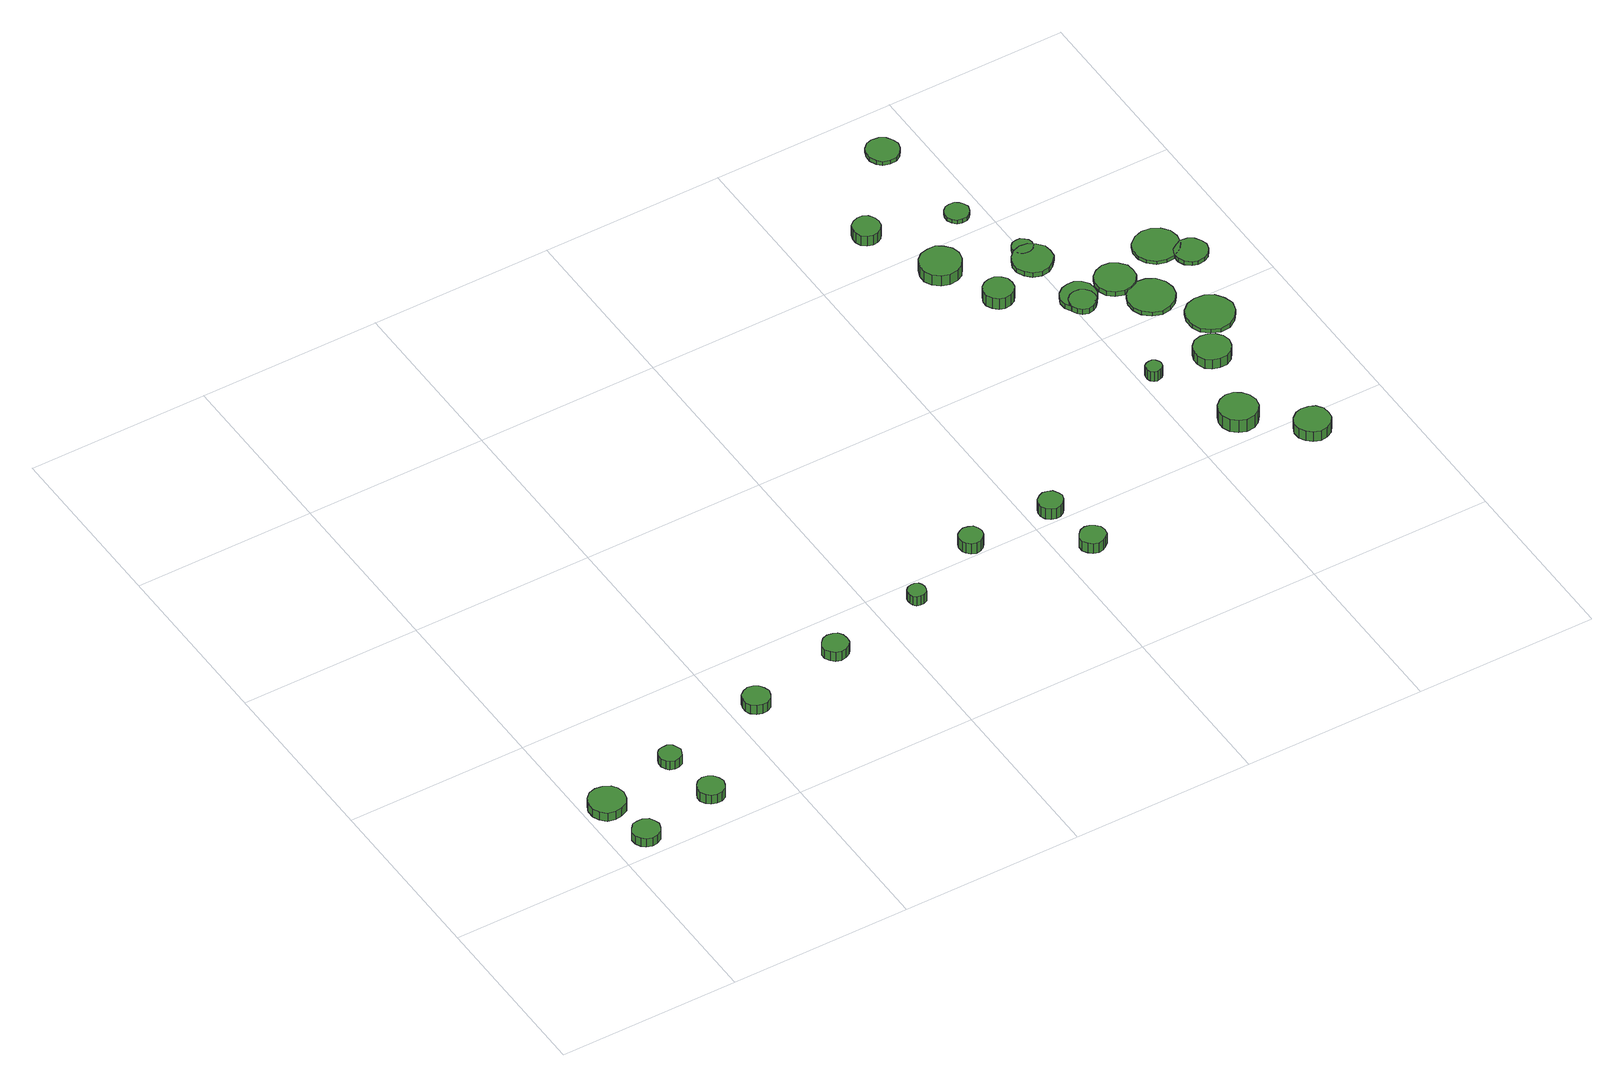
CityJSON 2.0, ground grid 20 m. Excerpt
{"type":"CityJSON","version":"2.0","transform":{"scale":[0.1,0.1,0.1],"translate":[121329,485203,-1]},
"CityObjects":{
"tree1":{"type":"SolitaryVegetationObject","attributes":{"function":"something"},"geometry":[{"type":"MultiSurface","lod":"1","boundaries":[[[0,1,2,3,4,5,6,7,8,9,10,11,12,13,14]],[[15,16,17,18,19,20,21,22,23,24,25,26,27,28,29]],[[0,29,28,1]],[[1,28,27,2]],[[2,27,26,3]],[[3,26,25,4]],[[4,25,24,5]],[[5,24,23,6]],[[6,23,22,7]],[[7,22,21,8]],[[8,21,20,9]],[[9,20,19,10]],[[10,19,18,11]],[[11,18,17,12]],[[12,17,16,13]],[[13,16,15,14]],[[14,15,29,0]]]}]},
"tree2":{"type":"SolitaryVegetationObject","attributes":{"function":"something"},"geometry":[{"type":"MultiSurface","lod":"1","boundaries":[[[30,31,32,33,34,35,36,37,38,39,40,41,42,43,44]],[[45,46,47,48,49,50,51,52,53,54,55,56,57,58,59]],[[30,59,58,31]],[[31,58,57,32]],[[32,57,56,33]],[[33,56,55,34]],[[34,55,54,35]],[[35,54,53,36]],[[36,53,52,37]],[[37,52,51,38]],[[38,51,50,39]],[[39,50,49,40]],[[40,49,48,41]],[[41,48,47,42]],[[42,47,46,43]],[[43,46,45,44]],[[44,45,59,30]]]}]},
"tree3":{"type":"SolitaryVegetationObject","attributes":{"function":"something"}},
"tree4":{"type":"SolitaryVegetationObject","attributes":{"function":"something"},"geometry":[{"type":"MultiSurface","lod":"1","boundaries":[[[60,61,62,63,64,65,66,67,68,69,70,71,72,73,74]],[[75,76,77,78,79,80,81,82,83,84,85,86,87,88,89]],[[60,89,88,61]],[[61,88,87,62]],[[62,87,86,63]],[[63,86,85,64]],[[64,85,84,65]],[[65,84,83,66]],[[66,83,82,67]],[[67,82,81,68]],[[68,81,80,69]],[[69,80,79,70]],[[70,79,78,71]],[[71,78,77,72]],[[72,77,76,73]],[[73,76,75,74]],[[74,75,89,60]]]}]},
"tree5":{"type":"SolitaryVegetationObject","attributes":{"function":"something"},"geometry":[{"type":"MultiSurface","lod":"1","boundaries":[[[90,91,92,93,94,95,96,97,98,99,100,101,102,103,104]],[[105,106,107,108,109,110,111,112,113,114,115,116,117,118,119]],[[90,119,118,91]],[[91,118,117,92]],[[92,117,116,93]],[[93,116,115,94]],[[94,115,114,95]],[[95,114,113,96]],[[96,113,112,97]],[[97,112,111,98]],[[98,111,110,99]],[[99,110,109,100]],[[100,109,108,101]],[[101,108,107,102]],[[102,107,106,103]],[[103,106,105,104]],[[104,105,119,90]]]}]},
"tree6":{"type":"SolitaryVegetationObject","attributes":{"function":"something"}},
"tree7":{"type":"SolitaryVegetationObject","attributes":{"function":"something"},"geometry":[{"type":"MultiSurface","lod":"1","boundaries":[[[120,121,122,123,124,125,126,127,128,129,130,131,132,133,134]],[[135,136,137,138,139,140,141,142,143,144,145,146,147,148,149]],[[120,149,148,121]],[[121,148,147,122]],[[122,147,146,123]],[[123,146,145,124]],[[124,145,144,125]],[[125,144,143,126]],[[126,143,142,127]],[[127,142,141,128]],[[128,141,140,129]],[[129,140,139,130]],[[130,139,138,131]],[[131,138,137,132]],[[132,137,136,133]],[[133,136,135,134]],[[134,135,149,120]]]}]},
"tree8":{"type":"SolitaryVegetationObject","attributes":{"function":"something"},"geometry":[{"type":"MultiSurface","lod":"1","boundaries":[[[150,151,152,153,154,155,156,157,158,159,160,161,162,163,164]],[[165,166,167,168,169,170,171,172,173,174,175,176,177,178,179]],[[150,179,178,151]],[[151,178,177,152]],[[152,177,176,153]],[[153,176,175,154]],[[154,175,174,155]],[[155,174,173,156]],[[156,173,172,157]],[[157,172,171,158]],[[158,171,170,159]],[[159,170,169,160]],[[160,169,168,161]],[[161,168,167,162]],[[162,167,166,163]],[[163,166,165,164]],[[164,165,179,150]]]}]},
"tree9":{"type":"SolitaryVegetationObject","attributes":{"function":"something"},"geometry":[{"type":"MultiSurface","lod":"1","boundaries":[[[180,181,182,183,184,185,186,187,188,189,190,191,192,193,194]],[[195,196,197,198,199,200,201,202,203,204,205,206,207,208,209]],[[180,209,208,181]],[[181,208,207,182]],[[182,207,206,183]],[[183,206,205,184]],[[184,205,204,185]],[[185,204,203,186]],[[186,203,202,187]],[[187,202,201,188]],[[188,201,200,189]],[[189,200,199,190]],[[190,199,198,191]],[[191,198,197,192]],[[192,197,196,193]],[[193,196,195,194]],[[194,195,209,180]]]}]},
"tree10":{"type":"SolitaryVegetationObject","attributes":{"function":"something"},"geometry":[{"type":"MultiSurface","lod":"1","boundaries":[[[210,211,212,213,214,215,216,217,218,219,220,221,222,223,224]],[[225,226,227,228,229,230,231,232,233,234,235,236,237,238,239]],[[210,239,238,211]],[[211,238,237,212]],[[212,237,236,213]],[[213,236,235,214]],[[214,235,234,215]],[[215,234,233,216]],[[216,233,232,217]],[[217,232,231,218]],[[218,231,230,219]],[[219,230,229,220]],[[220,229,228,221]],[[221,228,227,222]],[[222,227,226,223]],[[223,226,225,224]],[[224,225,239,210]]]}]},
"tree11":{"type":"SolitaryVegetationObject","attributes":{"function":"something"},"geometry":[{"type":"MultiSurface","lod":"1","boundaries":[[[240,241,242,243,244,245,246,247,248,249,250,251,252,253,254]],[[255,256,257,258,259,260,261,262,263,264,265,266,267,268,269]],[[240,269,268,241]],[[241,268,267,242]],[[242,267,266,243]],[[243,266,265,244]],[[244,265,264,245]],[[245,264,263,246]],[[246,263,262,247]],[[247,262,261,248]],[[248,261,260,249]],[[249,260,259,250]],[[250,259,258,251]],[[251,258,257,252]],[[252,257,256,253]],[[253,256,255,254]],[[254,255,269,240]]]}]},
"tree12":{"type":"SolitaryVegetationObject","attributes":{"function":"something"},"geometry":[{"type":"MultiSurface","lod":"1","boundaries":[[[270,271,272,273,274,275,276,277,278,279,280,281,282,283,284]],[[285,286,287,288,289,290,291,292,293,294,295,296,297,298,299]],[[270,299,298,271]],[[271,298,297,272]],[[272,297,296,273]],[[273,296,295,274]],[[274,295,294,275]],[[275,294,293,276]],[[276,293,292,277]],[[277,292,291,278]],[[278,291,290,279]],[[279,290,289,280]],[[280,289,288,281]],[[281,288,287,282]],[[282,287,286,283]],[[283,286,285,284]],[[284,285,299,270]]]}]},
"tree13":{"type":"SolitaryVegetationObject","attributes":{"function":"something"},"geometry":[{"type":"MultiSurface","lod":"1","boundaries":[[[300,301,302,303,304,305,306,307,308,309,310,311,312,313,314]],[[315,316,317,318,319,320,321,322,323,324,325,326,327,328,329]],[[300,329,328,301]],[[301,328,327,302]],[[302,327,326,303]],[[303,326,325,304]],[[304,325,324,305]],[[305,324,323,306]],[[306,323,322,307]],[[307,322,321,308]],[[308,321,320,309]],[[309,320,319,310]],[[310,319,318,311]],[[311,318,317,312]],[[312,317,316,313]],[[313,316,315,314]],[[314,315,329,300]]]}]},
"tree14":{"type":"SolitaryVegetationObject","attributes":{"function":"something"},"geometry":[{"type":"MultiSurface","lod":"1","boundaries":[[[330,331,332,333,334,335,336,337,338,339,340,341,342,343,344]],[[345,346,347,348,349,350,351,352,353,354,355,356,357,358,359]],[[330,359,358,331]],[[331,358,357,332]],[[332,357,356,333]],[[333,356,355,334]],[[334,355,354,335]],[[335,354,353,336]],[[336,353,352,337]],[[337,352,351,338]],[[338,351,350,339]],[[339,350,349,340]],[[340,349,348,341]],[[341,348,347,342]],[[342,347,346,343]],[[343,346,345,344]],[[344,345,359,330]]]}]},
"tree15":{"type":"SolitaryVegetationObject","attributes":{"function":"something"}},
"tree16":{"type":"SolitaryVegetationObject","attributes":{"function":"something"},"geometry":[{"type":"MultiSurface","lod":"1","boundaries":[[[360,361,362,363,364,365,366,367,368,369,370,371,372,373,374]],[[375,376,377,378,379,380,381,382,383,384,385,386,387,388,389]],[[360,389,388,361]],[[361,388,387,362]],[[362,387,386,363]],[[363,386,385,364]],[[364,385,384,365]],[[365,384,383,366]],[[366,383,382,367]],[[367,382,381,368]],[[368,381,380,369]],[[369,380,379,370]],[[370,379,378,371]],[[371,378,377,372]],[[372,377,376,373]],[[373,376,375,374]],[[374,375,389,360]]]}]},
"tree17":{"type":"SolitaryVegetationObject","attributes":{"function":"something"}},
"tree18":{"type":"SolitaryVegetationObject","attributes":{"function":"something"},"geometry":[{"type":"MultiSurface","lod":"1","boundaries":[[[390,391,392,393,394,395,396,397,398,399,400,401,402,403,404]],[[405,406,407,408,409,410,411,412,413,414,415,416,417,418,419]],[[390,419,418,391]],[[391,418,417,392]],[[392,417,416,393]],[[393,416,415,394]],[[394,415,414,395]],[[395,414,413,396]],[[396,413,412,397]],[[397,412,411,398]],[[398,411,410,399]],[[399,410,409,400]],[[400,409,408,401]],[[401,408,407,402]],[[402,407,406,403]],[[403,406,405,404]],[[404,405,419,390]]]}]},
"tree19":{"type":"SolitaryVegetationObject","attributes":{"function":"something"}},
"tree20":{"type":"SolitaryVegetationObject","attributes":{"function":"something"},"geometry":[{"type":"MultiSurface","lod":"1","boundaries":[[[420,421,422,423,424,425,426,427,428,429,430,431,432,433,434]],[[435,436,437,438,439,440,441,442,443,444,445,446,447,448,449]],[[420,449,448,421]],[[421,448,447,422]],[[422,447,446,423]],[[423,446,445,424]],[[424,445,444,425]],[[425,444,443,426]],[[426,443,442,427]],[[427,442,441,428]],[[428,441,440,429]],[[429,440,439,430]],[[430,439,438,431]],[[431,438,437,432]],[[432,437,436,433]],[[433,436,435,434]],[[434,435,449,420]]]}]},
"tree21":{"type":"SolitaryVegetationObject","attributes":{"function":"something"}},
"tree22":{"type":"SolitaryVegetationObject","attributes":{"function":"something"}},
"tree23":{"type":"SolitaryVegetationObject","attributes":{"function":"something"},"geometry":[{"type":"MultiSurface","lod":"1","boundaries":[[[450,451,452,453,454,455,456,457,458,459,460,461,462,463,464]],[[465,466,467,468,469,470,471,472,473,474,475,476,477,478,479]],[[450,479,478,451]],[[451,478,477,452]],[[452,477,476,453]],[[453,476,475,454]],[[454,475,474,455]],[[455,474,473,456]],[[456,473,472,457]],[[457,472,471,458]],[[458,471,470,459]],[[459,470,469,460]],[[460,469,468,461]],[[461,468,467,462]],[[462,467,466,463]],[[463,466,465,464]],[[464,465,479,450]]]}]},
"tree24":{"type":"SolitaryVegetationObject","attributes":{"function":"something"},"geometry":[{"type":"MultiSurface","lod":"1","boundaries":[[[480,481,482,483,484,485,486,487,488,489,490,491,492,493,494]],[[495,465,496,497,498,499,500,501,502,503,504,505,506,507,508]],[[480,508,507,481]],[[481,507,506,482]],[[482,506,505,483]],[[483,505,504,484]],[[484,504,503,485]],[[485,503,502,486]],[[486,502,501,487]],[[487,501,500,488]],[[488,500,499,489]],[[489,499,498,490]],[[490,498,497,491]],[[491,497,496,492]],[[492,496,465,493]],[[493,465,495,494]],[[494,495,508,480]]]}]},
"tree25":{"type":"SolitaryVegetationObject","attributes":{"function":"something"}},
"tree26":{"type":"SolitaryVegetationObject","attributes":{"function":"something"},"geometry":[{"type":"MultiSurface","lod":"1","boundaries":[[[509,510,511,512,513,514,515,516,517,518,519,520,521,522,523]],[[524,525,526,527,528,529,530,531,532,533,534,535,536,537,538]],[[509,538,537,510]],[[510,537,536,511]],[[511,536,535,512]],[[512,535,534,513]],[[513,534,533,514]],[[514,533,532,515]],[[515,532,531,516]],[[516,531,530,517]],[[517,530,529,518]],[[518,529,528,519]],[[519,528,527,520]],[[520,527,526,521]],[[521,526,525,522]],[[522,525,524,523]],[[523,524,538,509]]]}]},
"tree27":{"type":"SolitaryVegetationObject","attributes":{"function":"something"},"geometry":[{"type":"MultiSurface","lod":"1","boundaries":[[[539,540,541,542,543,544,545,546,547,548,549,550,551,552,553]],[[554,555,556,557,558,559,560,561,562,563,564,565,566,567,568]],[[539,568,567,540]],[[540,567,566,541]],[[541,566,565,542]],[[542,565,564,543]],[[543,564,563,544]],[[544,563,562,545]],[[545,562,561,546]],[[546,561,560,547]],[[547,560,559,548]],[[548,559,558,549]],[[549,558,557,550]],[[550,557,556,551]],[[551,556,555,552]],[[552,555,554,553]],[[553,554,568,539]]]}]},
"tree28":{"type":"SolitaryVegetationObject","attributes":{"function":"something"},"geometry":[{"type":"MultiSurface","lod":"1","boundaries":[[[569,570,571,572,573,574,575,576,577,578,579,580,581,582,583]],[[584,585,586,587,588,589,590,591,592,593,594,595,596,597,598]],[[569,598,597,570]],[[570,597,596,571]],[[571,596,595,572]],[[572,595,594,573]],[[573,594,593,574]],[[574,593,592,575]],[[575,592,591,576]],[[576,591,590,577]],[[577,590,589,578]],[[578,589,588,579]],[[579,588,587,580]],[[580,587,586,581]],[[581,586,585,582]],[[582,585,584,583]],[[583,584,598,569]]]}]},
"tree29":{"type":"SolitaryVegetationObject","attributes":{"function":"something"},"geometry":[{"type":"MultiSurface","lod":"1","boundaries":[[[599,600,601,602,603,604,605,606,607,608,609,610,611,612,613]],[[614,615,616,617,618,619,620,621,622,623,624,625,626,627,628]],[[599,628,627,600]],[[600,627,626,601]],[[601,626,625,602]],[[602,625,624,603]],[[603,624,623,604]],[[604,623,622,605]],[[605,622,621,606]],[[606,621,620,607]],[[607,620,619,608]],[[608,619,618,609]],[[609,618,617,610]],[[610,617,616,611]],[[611,616,615,612]],[[612,615,614,613]],[[613,614,628,599]]]}]},
"tree30":{"type":"SolitaryVegetationObject","attributes":{"function":"something"},"geometry":[{"type":"MultiSurface","lod":"1","boundaries":[[[629,630,631,632,633,634,635,636,637,638,639,640,641,642,643]],[[644,645,646,647,648,649,650,651,652,653,654,655,656,657,658]],[[629,658,657,630]],[[630,657,656,631]],[[631,656,655,632]],[[632,655,654,633]],[[633,654,653,634]],[[634,653,652,635]],[[635,652,651,636]],[[636,651,650,637]],[[637,650,649,638]],[[638,649,648,639]],[[639,648,647,640]],[[640,647,646,641]],[[641,646,645,642]],[[642,645,644,643]],[[643,644,658,629]]]}]},
"tree31":{"type":"SolitaryVegetationObject","attributes":{"function":"something"},"geometry":[{"type":"MultiSurface","lod":"1","boundaries":[[[659,660,661,662,663,664,665,666,667,668,669,670,671,672,673]],[[674,675,676,677,678,679,680,681,682,683,684,685,686,687,688]],[[659,688,687,660]],[[660,687,686,661]],[[661,686,685,662]],[[662,685,684,663]],[[663,684,683,664]],[[664,683,682,665]],[[665,682,681,666]],[[666,681,680,667]],[[667,680,679,668]],[[668,679,678,669]],[[669,678,677,670]],[[670,677,676,671]],[[671,676,675,672]],[[672,675,674,673]],[[673,674,688,659]]]}]},
"tree32":{"type":"SolitaryVegetationObject","attributes":{"function":"something"},"geometry":[{"type":"MultiSurface","lod":"1","boundaries":[[[689,690,691,692,693,694,695,696,697,698,699,700,701,702,703]],[[704,705,706,707,708,709,710,711,712,713,714,715,716,717,718]],[[689,718,717,690]],[[690,717,716,691]],[[691,716,715,692]],[[692,715,714,693]],[[693,714,713,694]],[[694,713,712,695]],[[695,712,711,696]],[[696,711,710,697]],[[697,710,709,698]],[[698,709,708,699]],[[699,708,707,700]],[[700,707,706,701]],[[701,706,705,702]],[[702,705,704,703]],[[703,704,718,689]]]}]},
"tree33":{"type":"SolitaryVegetationObject","attributes":{"function":"something"},"geometry":[{"type":"MultiSurface","lod":"1","boundaries":[[[719,720,721,722,723,724,725,726,727,728,729,730,731,732,733]],[[734,735,736,737,738,739,740,741,742,743,744,745,746,747,748]],[[719,748,747,720]],[[720,747,746,721]],[[721,746,745,722]],[[722,745,744,723]],[[723,744,743,724]],[[724,743,742,725]],[[725,742,741,726]],[[726,741,740,727]],[[727,740,739,728]],[[728,739,738,729]],[[729,738,737,730]],[[730,737,736,731]],[[731,736,735,732]],[[732,735,734,733]],[[733,734,748,719]]]}]},
"tree34":{"type":"SolitaryVegetationObject","attributes":{"function":"something"},"geometry":[{"type":"MultiSurface","lod":"1","boundaries":[[[749,750,751,752,753,754,755,756,757,758,759,760,761,762,763]],[[764,765,766,767,768,769,770,771,772,773,774,775,776,777,778]],[[749,778,777,750]],[[750,777,776,751]],[[751,776,775,752]],[[752,775,774,753]],[[753,774,773,754]],[[754,773,772,755]],[[755,772,771,756]],[[756,771,770,757]],[[757,770,769,758]],[[758,769,768,759]],[[759,768,767,760]],[[760,767,766,761]],[[761,766,765,762]],[[762,765,764,763]],[[763,764,778,749]]]}]},
"tree35":{"type":"SolitaryVegetationObject","attributes":{"function":"something"}},
"tree36":{"type":"SolitaryVegetationObject","attributes":{"function":"something"},"geometry":[{"type":"MultiSurface","lod":"1","boundaries":[[[779,780,781,782,783,784,785,786,787,788,789,790,791,792,793]],[[794,795,796,797,798,799,800,801,802,803,804,805,806,807,808]],[[779,808,807,780]],[[780,807,806,781]],[[781,806,805,782]],[[782,805,804,783]],[[783,804,803,784]],[[784,803,802,785]],[[785,802,801,786]],[[786,801,800,787]],[[787,800,799,788]],[[788,799,798,789]],[[789,798,797,790]],[[790,797,796,791]],[[791,796,795,792]],[[792,795,794,793]],[[793,794,808,779]]]}]},
"tree37":{"type":"SolitaryVegetationObject","attributes":{"function":"something"},"geometry":[{"type":"MultiSurface","lod":"1","boundaries":[[[809,810,811,812,813,814,815,816,817,818,819,820,821,822,823]],[[824,825,826,827,828,829,830,831,832,833,834,835,836,837,838]],[[809,838,837,810]],[[810,837,836,811]],[[811,836,835,812]],[[812,835,834,813]],[[813,834,833,814]],[[814,833,832,815]],[[815,832,831,816]],[[816,831,830,817]],[[817,830,829,818]],[[818,829,828,819]],[[819,828,827,820]],[[820,827,826,821]],[[821,826,825,822]],[[822,825,824,823]],[[823,824,838,809]]]}]}
},
"vertices":[
[50,23,15],[48,29,15],[45,34,15],[39,37,15],[33,37,15],[27,36,15],[23,31,15],[20,26,15],[20,20,15],[23,14,15],[27,10,15],[33,8,15],[39,9,15],[45,12,15],[48,17,15],[48,17,4],[45,12,4],[39,9,4],[33,8,4],[27,10,4],[23,14,4],[20,20,4],[20,26,4],[23,31,4],[27,36,4],[33,37,4],[39,37,4],[45,34,4],[48,29,4],[50,23,4],
[44,80,15],[42,88,15],[38,94,15],[30,98,15],[22,99,15],[14,97,15],[8,91,15],[5,84,15],[5,75,15],[8,68,15],[14,62,15],[22,60,15],[30,61,15],[38,65,15],[42,71,15],[42,71,4],[38,65,4],[30,61,4],[22,60,4],[14,62,4],[8,68,4],[5,75,4],[5,84,4],[8,91,4],[14,97,4],[22,99,4],[30,98,4],[38,94,4],[42,88,4],[44,80,4],
[137,42,15],[135,48,15],[132,53,15],[127,56,15],[121,57,15],[115,55,15],[111,51,15],[108,45,15],[108,39,15],[111,34,15],[115,30,15],[121,28,15],[127,28,15],[132,31,15],[135,36,15],[135,36,3],[132,31,3],[127,28,3],[121,28,3],[115,30,3],[111,34,3],[108,39,3],[108,45,3],[111,51,3],[115,55,3],[121,57,3],[127,56,3],[132,53,3],[135,48,3],[137,42,3],
[125,103,15],[123,108,15],[121,112,15],[116,115,15],[111,115,15],[106,114,15],[103,111,15],[101,106,15],[101,101,15],[103,96,15],[106,93,15],[111,91,15],[116,92,15],[121,94,15],[123,98,15],[123,98,4],[121,94,4],[116,92,4],[111,91,4],[106,93,4],[103,96,4],[101,101,4],[101,106,4],[103,111,4],[106,114,4],[111,115,4],[116,115,4],[121,112,4],[123,108,4],[125,103,4],
[244,129,15],[242,135,15],[239,140,15],[234,143,15],[228,144,15],[222,142,15],[217,138,15],[215,132,15],[215,126,15],[217,121,15],[222,117,15],[228,115,15],[234,115,15],[239,118,15],[242,123,15],[242,123,3],[239,118,3],[234,115,3],[228,115,3],[222,117,3],[217,121,3],[215,126,3],[215,132,3],[217,138,3],[222,142,3],[228,144,3],[234,143,3],[239,140,3],[242,135,3],[244,129,3],
[350,153,15],[349,159,15],[346,164,15],[341,166,15],[335,167,15],[329,165,15],[325,161,15],[322,156,15],[322,150,15],[325,145,15],[329,141,15],[335,139,15],[341,140,15],[346,143,15],[349,147,15],[349,147,3],[346,143,3],[341,140,3],[335,139,3],[329,141,3],[325,145,3],[322,150,3],[322,156,3],[325,161,3],[329,165,3],[335,167,3],[341,166,3],[346,164,3],[349,159,3],[350,153,3],
[455,176,15],[454,180,15],[452,183,15],[448,185,15],[444,185,15],[440,184,15],[437,181,15],[436,178,15],[436,174,15],[437,170,15],[440,167,15],[444,166,15],[448,166,15],[452,168,15],[454,172,15],[454,172,3],[452,168,3],[448,166,3],[444,166,3],[440,167,3],[437,170,3],[436,174,3],[436,178,3],[437,181,3],[440,184,3],[444,185,3],[448,185,3],[452,183,3],[454,180,3],[455,176,3],
[545,214,16],[544,219,16],[541,224,16],[536,226,16],[531,227,16],[526,225,16],[522,222,16],[520,217,16],[520,211,16],[522,207,16],[526,203,16],[531,201,16],[536,202,16],[541,205,16],[544,209,16],[544,209,2],[541,205,2],[536,202,2],[531,201,2],[526,203,2],[522,207,2],[520,211,2],[520,217,2],[522,222,2],[526,225,2],[531,227,2],[536,226,2],[541,224,2],[544,219,2],[545,214,2],
[650,152,15],[649,158,15],[645,162,15],[640,165,15],[635,166,15],[629,164,15],[625,160,15],[622,155,15],[622,149,15],[625,144,15],[629,140,15],[635,138,15],[640,139,15],[645,142,15],[649,146,15],[649,146,2],[645,142,2],[640,139,2],[635,138,2],[629,140,2],[625,144,2],[622,149,2],[622,155,2],[625,160,2],[629,164,2],[635,166,2],[640,165,2],[645,162,2],[649,158,2],[650,152,2],
[640,216,16],[638,221,16],[635,226,16],[630,228,16],[625,229,16],[620,227,16],[615,223,16],[613,218,16],[613,213,16],[615,208,16],[620,204,16],[625,202,16],[630,203,16],[635,206,16],[638,210,16],[638,210,2],[635,206,2],[630,203,2],[625,202,2],[620,204,2],[615,208,2],[613,213,2],[613,218,2],[615,223,2],[620,227,2],[625,229,2],[630,228,2],[635,226,2],[638,221,2],[640,216,2],
[695,650,15],[694,656,15],[690,662,15],[685,665,15],[679,665,15],[673,663,15],[668,659,15],[666,653,15],[666,647,15],[668,641,15],[673,637,15],[679,635,15],[685,636,15],[690,639,15],[694,644,15],[694,644,2],[690,639,2],[685,636,2],[679,635,2],[673,637,2],[668,641,2],[666,647,2],[666,653,2],[668,659,2],[673,663,2],[679,665,2],[685,665,2],[690,662,2],[694,656,2],[695,650,2],
[738,568,16],[736,577,16],[730,584,16],[723,589,16],[714,589,16],[705,587,16],[698,581,16],[694,572,16],[694,563,16],[698,555,16],[705,549,16],[714,546,16],[723,547,16],[730,551,16],[736,559,16],[736,559,2],[730,551,2],[723,547,2],[714,546,2],[705,549,2],[698,555,2],[694,563,2],[694,572,2],[698,581,2],[705,587,2],[714,589,2],[723,589,2],[730,584,2],[736,577,2],[738,568,2],
[760,504,16],[759,511,16],[755,516,16],[749,520,16],[742,520,16],[736,518,16],[731,514,16],[728,507,16],[728,501,16],[731,495,16],[736,490,16],[742,488,16],[749,489,16],[755,492,16],[759,498,16],[759,498,2],[755,492,2],[749,489,2],[742,488,2],[736,490,2],[731,495,2],[728,501,2],[728,507,2],[731,514,2],[736,518,2],[742,520,2],[749,520,2],[755,516,2],[759,511,2],[760,504,2],
[825,328,15],[824,331,15],[822,334,15],[819,336,15],[815,336,15],[812,335,15],[809,333,15],[808,330,15],[808,326,15],[809,323,15],[812,320,15],[815,319,15],[819,320,15],[822,321,15],[824,324,15],[824,324,2],[822,321,2],[819,320,2],[815,319,2],[812,320,2],[809,323,2],[808,326,2],[808,330,2],[809,333,2],[812,335,2],[815,336,2],[819,336,2],[822,334,2],[824,331,2],[825,328,2],
[876,232,17],[874,240,17],[869,247,17],[862,252,17],[853,253,17],[845,250,17],[838,244,17],[835,236,17],[835,228,17],[838,220,17],[845,214,17],[853,211,17],[862,212,17],[869,216,17],[874,223,17],[874,223,1],[869,216,1],[862,212,1],[853,211,1],[845,214,1],[838,220,1],[835,228,1],[835,236,1],[838,244,1],[845,250,1],[853,253,1],[862,252,1],[869,247,1],[874,240,1],[876,232,1],
[825,452,9],[824,458,9],[820,463,9],[815,466,9],[809,467,9],[803,465,9],[799,461,9],[796,455,9],[796,449,9],[799,444,9],[803,440,9],[809,438,9],[815,439,9],[820,442,9],[824,447,9],[824,447,2],[820,442,2],[815,439,2],[809,438,2],[803,440,2],[799,444,2],[796,449,2],[796,455,2],[799,461,2],[803,465,2],[809,467,2],[815,466,2],[820,463,2],[824,458,2],[825,452,2],
[830,461,8],[829,469,8],[824,476,8],[817,480,8],[809,480,8],[802,478,8],[796,473,8],[792,465,8],[792,457,8],[796,450,8],[802,445,8],[809,442,8],[817,443,8],[824,447,8],[829,454,8],[829,454,2],[817,443,2],[809,442,2],[802,445,2],[796,450,2],[792,457,2],[792,465,2],[796,473,2],[802,478,2],[809,480,2],[817,480,2],[824,476,2],[829,469,2],[830,461,2],
[821,530,8],[820,539,8],[814,546,8],[807,551,8],[798,552,8],[789,549,8],[783,543,8],[779,535,8],[779,526,8],[783,518,8],[789,512,8],[798,509,8],[807,510,8],[814,515,8],[820,522,8],[820,522,2],[814,515,2],[807,510,2],[798,509,2],[789,512,2],[783,518,2],[779,526,2],[779,535,2],[783,543,2],[789,549,2],[798,552,2],[807,551,2],[814,546,2],[820,539,2],[821,530,2],
[786,629,7],[784,634,7],[781,638,7],[777,641,7],[771,641,7],[766,640,7],[762,636,7],[760,631,7],[760,626,7],[762,621,7],[766,617,7],[771,616,7],[777,616,7],[781,619,7],[784,623,7],[784,623,2],[781,619,2],[777,616,2],[771,616,2],[766,617,2],[762,621,2],[760,626,2],[760,631,2],[762,636,2],[766,640,2],[771,641,2],[777,641,2],[781,638,2],[784,634,2],[786,629,2],
[929,180,14],[928,188,14],[923,195,14],[916,198,14],[908,199,14],[901,197,14],[895,192,14],[891,184,14],[891,176,14],[895,169,14],[901,164,14],[908,161,14],[916,162,14],[923,166,14],[928,173,14],[928,173,1],[923,166,1],[916,162,1],[908,161,1],[901,164,1],[895,169,1],[891,176,1],[891,184,1],[895,192,1],[901,197,1],[908,199,1],[916,198,1],[923,195,1],[928,188,1],[929,180,1],
[812,550,8],[811,555,8],[808,558,8],[804,561,8],[800,561,8],[795,560,8],[792,557,8],[790,553,8],[790,548,8],[792,544,8],[795,541,8],[800,540,8],[804,540,8],[808,542,8],[811,546,8],[811,546,2],[808,542,2],[804,540,2],[800,540,2],[795,541,2],[792,544,2],[790,548,2],[790,553,2],[792,557,2],[795,560,2],[800,561,2],[804,561,2],[808,558,2],[811,555,2],[812,550,2],
[901,323,13],[899,331,13],[894,337,13],[887,341,13],[879,342,13],[871,340,13],[865,334,13],[862,327,13],[862,319,13],[865,311,13],[871,306,13],[879,304,13],[887,304,13],[894,308,13],[899,315,13],[899,315,1],[894,308,1],[887,304,1],[879,304,1],[871,306,1],[865,311,1],[862,319,1],[862,327,1],[865,334,1],[871,340,1],[879,342,1],[887,341,1],[894,337,1],[899,331,1],[901,323,1],
[775,743,7],[773,750,7],[769,756,7],[763,760,7],[755,761,7],[748,759,7],[743,754,7],[740,747,7],[740,740,7],[743,733,7],[748,728,7],[755,726,7],[763,726,7],[769,730,7],[773,736,7],[773,736,2],[769,730,2],[763,726,2],[755,726,2],[748,728,2],[743,733,2],[740,740,2],[740,747,2],[743,754,2],[748,759,2],[755,761,2],[763,760,2],[769,756,2],[773,750,2],[775,743,2],
[876,463,8],[875,472,8],[869,479,8],[861,484,8],[853,485,8],[844,482,8],[837,476,8],[834,468,8],[834,459,8],[837,451,8],[844,445,8],[853,442,8],[861,443,8],[869,447,8],[875,455,8],[875,455,2],[869,447,2],[861,443,2],[853,442,2],[844,445,2],[837,451,2],[834,459,2],[834,468,2],[837,476,2],[844,482,2],[853,485,2],[861,484,2],[869,479,2],[875,472,2],[876,463,2],
[897,423,7],[895,433,7],[889,442,7],[880,447,7],[870,448,7],[860,445,7],[852,438,7],[848,428,7],[848,418,7],[852,409,7],[860,402,7],[870,398,7],[880,400,7],[889,405,7],[895,413,7],[895,413,2],[889,405,2],[880,400,2],[870,398,2],[860,402,2],[852,409,2],[848,418,2],[848,428,2],[852,438,2],[860,445,2],[870,448,2],[880,447,2],[889,442,2],[895,433,2],[897,423,2],
[936,373,6],[933,383,6],[927,392,6],[918,397,6],[907,398,6],[897,395,6],[889,388,6],[885,378,6],[885,367,6],[889,358,6],[897,351,6],[907,347,6],[918,348,6],[927,354,6],[933,362,6],[933,362,1],[927,354,1],[918,348,1],[907,347,1],[897,351,1],[889,358,1],[885,367,1],[885,378,1],[889,388,1],[897,395,1],[907,398,1],[918,397,1],[927,392,1],[933,383,1],[936,373,1],
[941,485,5],[939,495,5],[933,503,5],[924,508,5],[914,509,5],[904,506,5],[896,499,5],[892,490,5],[892,480,5],[896,471,5],[904,464,5],[914,461,5],[924,462,5],[933,467,5],[939,475,5],[939,475,1],[933,467,1],[924,462,1],[914,461,1],[904,464,1],[896,471,1],[892,480,1],[892,490,1],[896,499,1],[904,506,1],[914,509,1],[924,508,1],[933,503,1],[939,495,1],[941,485,1],
[959,459,6],[957,466,6],[953,472,6],[947,476,6],[939,477,6],[933,474,6],[927,470,6],[924,463,6],[924,456,6],[927,449,6],[933,444,6],[939,442,6],[947,443,6],[953,446,6],[957,452,6],[957,452,1],[953,446,1],[947,443,1],[939,442,1],[933,444,1],[927,449,1],[924,456,1],[924,463,1],[927,470,1],[933,474,1],[939,477,1],[947,476,1],[953,472,1],[957,466,1],[959,459,1]
]}
